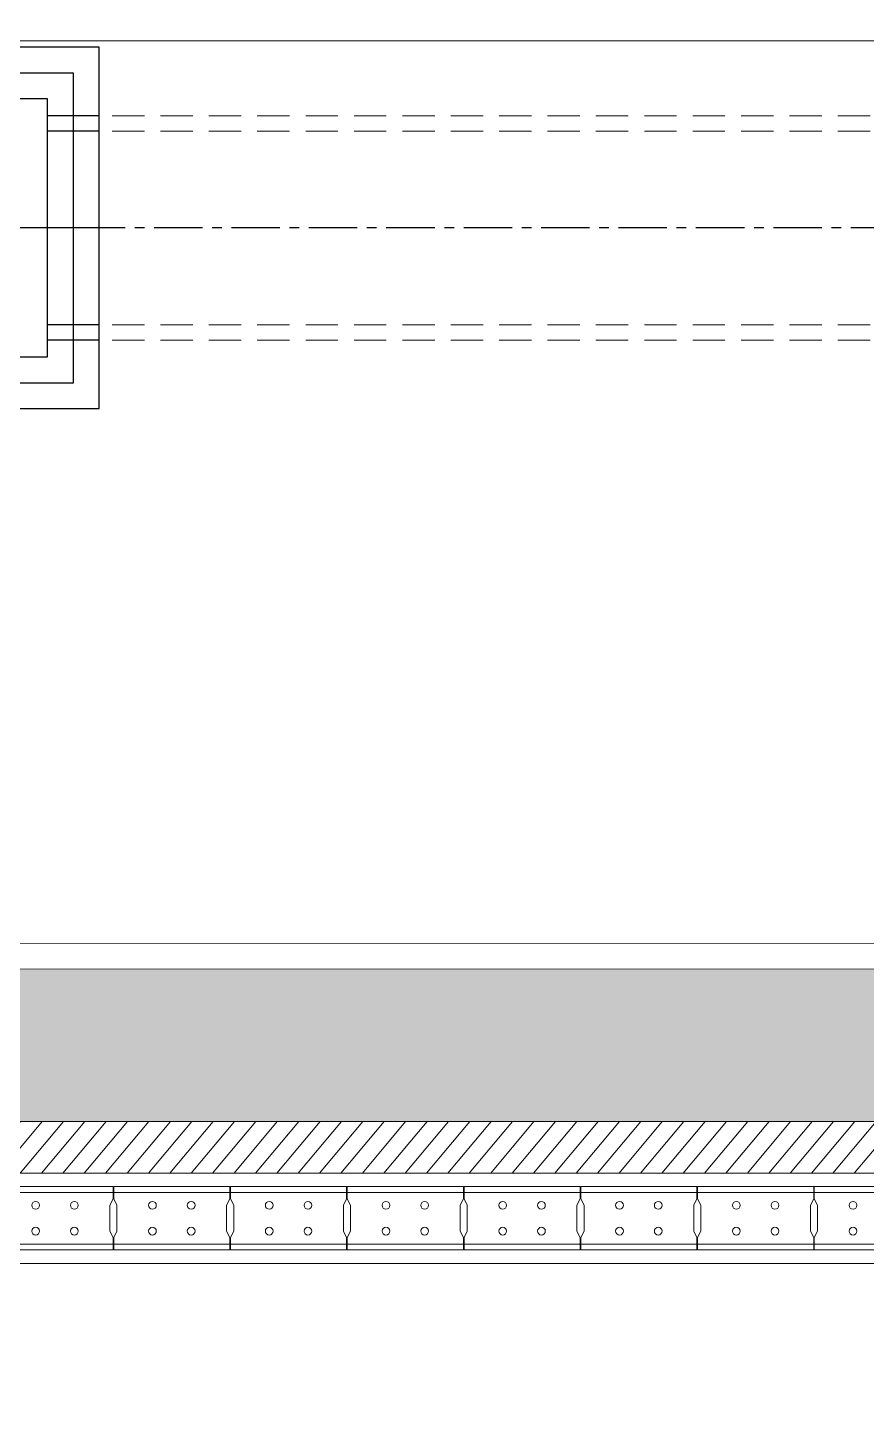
# Model space of a CAD drawing. Header units: millimetres. Extents: x -157642 to 241542, y -22875 to 31024.
# Drawn here: x 23395 to 29893, y 4450 to 15226 of the extents above; entities that cross this region are included whole.
import ezdxf

# ---------------------------------------------------------------- set-up
doc = ezdxf.new("R2010")
doc.units = ezdxf.units.MM
doc.header["$LTSCALE"] = 100
doc.header["$MEASUREMENT"] = 0
for name, pattern in [('CENTERX2', [4, 2.5, -0.5, 0.5, -0.5]), ('DASHED2', [0.375, 0.25, -0.125]), ('DASHEDX2', [1.5, 1, -0.5])]:
    doc.linetypes.add(name, pattern=pattern)
for name, color, linetype, lineweight in [('2.Crash Barrier', 4, 'Continuous', 15), ('3.Curb', 6, 'Continuous', 15), ('ARC_HATCH', 8, 'Continuous', 0), ('L1-DRAINAGE-LONG_DITCH', 35, 'Continuous', 9), ('pipe', 23, 'DASHED2', 0), ('TAN CANG-profile- REVISE1$0$8', 17, 'Continuous', 0), ('trench cover', 74, 'Continuous', 0)]:
    doc.layers.add(name, color=color, linetype=linetype, lineweight=lineweight)
doc.layers.add('4', color=4, linetype='DASHEDX2', transparency=0.1)
doc.layers.add('8', color=8, linetype='Continuous')
doc.layers.add('L1-DRAINAGE-TRANS_PIPE', color=230, linetype='CENTERX2')

# ---------------------------------------------------------------- blocks, each defined once
blk = doc.blocks.new('tcv')
at = {"layer": 'trench cover'}
blk.add_lwpolyline([(-0.875, 0.245), (-0.875, 0.15), (-0.85, 0.1), (-0.85, -0.1), (-0.875, -0.15), (-0.875, -0.245), (0.025, -0.245), (0.025, -0.15), (0, -0.1), (0, 0.1), (0.025, 0.15), (0.025, 0.245)], close=True, dxfattribs=at)
for centre in [(-0.575, 0.1), (-0.275, 0.1), (-0.575, -0.1), (-0.275, -0.1)]:
    blk.add_circle(centre, 0.03, dxfattribs=at)
blk = doc.blocks.new('*U13')
at = {"layer": 'trench cover', "rotation": 10.83497857553366}
blk.add_blockref('tcv', (0.417, 0.08), dxfattribs=at)
blk = doc.blocks.new('ap.trench')
at = {"layer": 'L1-DRAINAGE-LONG_DITCH', "ltscale": 0.011, "flags": 128}
for points in [[(-139.4, 5.65), (-139.4, 6.35), (-0.751, 6.35)], [(-0.751, 6.35), (-0.751, 5.65), (-139.4, 5.65)]]:
    blk.add_lwpolyline(points, dxfattribs=at)
at = {"layer": 'L1-DRAINAGE-LONG_DITCH'}
blk.add_lwpolyline([(-0.901, 5.8), (-139.25, 5.8), (-139.25, 6.2), (-0.901, 6.2)], dxfattribs=at)
at = {"layer": 'trench cover', "rotation": 169.1650203569163}
for p in [(-46.445, 6), (-45.54, 6), (-44.635, 6), (-43.73, 6), (-42.825, 6), (-41.92, 6), (-41.015, 6), (-40.11, 6)]:
    blk.add_blockref('*U13', p, dxfattribs=at)
blk = doc.blocks.new('d1500')
at = {"layer": '4', "ltscale": 3}
for points in [[(-0.8, -2.6), (1.4, -2.6), (1.4, 0.2), (-0.8, 0.2)], [(-0.6, -2.4), (1.2, -2.4), (1.2, 0), (-0.6, 0)]]:
    blk.add_lwpolyline(points, close=True, dxfattribs=at)
at = {"layer": '8', "ltscale": 1.5}
for p, q in [((1.4, -0.33), (1, -0.33)), ((1.4, -0.45), (1, -0.45)), ((1.4, -1.95), (1, -1.95)), ((1.4, -2.07), (1, -2.07))]:
    blk.add_line(p, q, dxfattribs=at)
at = {"layer": '8', "ltscale": 3}
blk.add_line((1.4, -1.2), (-0.8, -1.2), dxfattribs=at)
at = {"layer": '8', "ltscale": 1.5}
blk.add_lwpolyline([(-0.4, -2.2), (1, -2.2), (1, -0.2), (-0.4, -0.2)], close=True, dxfattribs=at)

msp = doc.modelspace()

# ---------------------------------------------------------------- hatches: boundary and pattern name
at = {"layer": 'ARC_HATCH', "ltscale": 0.8}
h = msp.add_hatch(dxfattribs=at)
h.set_pattern_fill('ANSI31', color=256, scale=40, angle=-5.835)
h.set_pattern_definition([(50, (-68750, -5000), (-97.28764, 81.63403), [])])
h.paths.add_polyline_path([(69800, 4450), (69400, 4450), (69400, 6350), (13900, 6350), (13900, 6750), (69800, 6750)])
at = {"layer": 'TAN CANG-profile- REVISE1$0$8'}
h = msp.add_hatch(dxfattribs=at)
h.set_pattern_fill('GRASS', color=256, scale=30, angle=-10.835)
h.set_pattern_definition([(90, (-68750, -5000), (-538.8154, 538.8154), [142.875, -934.7557]), (45, (-68750, -5000), (-538.8154, 538.8154), [142.875, -619.125]), (135, (-68750, -5000), (-538.8154, -538.8154), [142.875, -619.125])])
edge = h.paths.add_edge_path()
edge.add_line((68500, 7932), (15200, 7930))
edge.add_arc((15200, 6830), 1100, 90.0022, 180)
edge.add_line((14100, 6830), (14100, 6750))
edge.add_line((14100, 6750), (69600, 6750))
edge.add_line((69600, 6750), (69600, 6832))
edge.add_arc((68500, 6832), 1100, 0, 90.0022)

# ---------------------------------------------------------------- linework, layer by layer
at = {"layer": '2.Crash Barrier', "ltscale": 0.8, "flags": 128}
msp.add_lwpolyline([(69800, 4450), (69400, 4450), (69400, 6350), (13900, 6350), (13900, 6750), (69800, 6750)], close=True, dxfattribs=at)
at = {"layer": '3.Curb', "flags": 128}
for points in [[(-34403, 30366), (-34380, 23596, 0.413215), (-25880, 15125), (138719, 15125, 0.414214), (148719, 25125), (148719, 30990)], [(13900, 6750), (13900, 6830, -0.414202), (15200, 8130), (68500, 8132, -0.414222), (69800, 6832), (69800, 6750)], [(14100, 6750), (14100, 6830, -0.414202), (15200, 7930), (68500, 7932, -0.414225), (69600, 6832), (69600, 6750)]]:
    msp.add_lwpolyline(points, format="xyb", dxfattribs=at)
at = {"layer": 'L1-DRAINAGE-TRANS_PIPE', "ltscale": 1.5}
msp.add_lwpolyline([(44549, 13675), (23549, 13675)], dxfattribs=at)
at = {"layer": 'pipe', "ltscale": 10}
for points in [[(44549, 14545), (23549, 14545)], [(44549, 14425), (23549, 14425)], [(44549, 12925), (23549, 12925)], [(44549, 12805), (23549, 12805)]]:
    msp.add_lwpolyline(points, dxfattribs=at)

# ---------------------------------------------------------------- block references
at = {"xscale": 999.9999999999995, "yscale": 999.9999999999995, "zscale": 999.9999999999995, "rotation": 1.903093957980094e-07}
msp.add_blockref('d1500', (22549, 14875), dxfattribs=at)
at = {"layer": 'L1-DRAINAGE-LONG_DITCH', "xscale": 1000, "yscale": 1000, "zscale": 1000, "rotation": 359.9999999884819}
msp.add_blockref('ap.trench', (70051, 0), dxfattribs=at)

doc.saveas('drawing.dxf')
